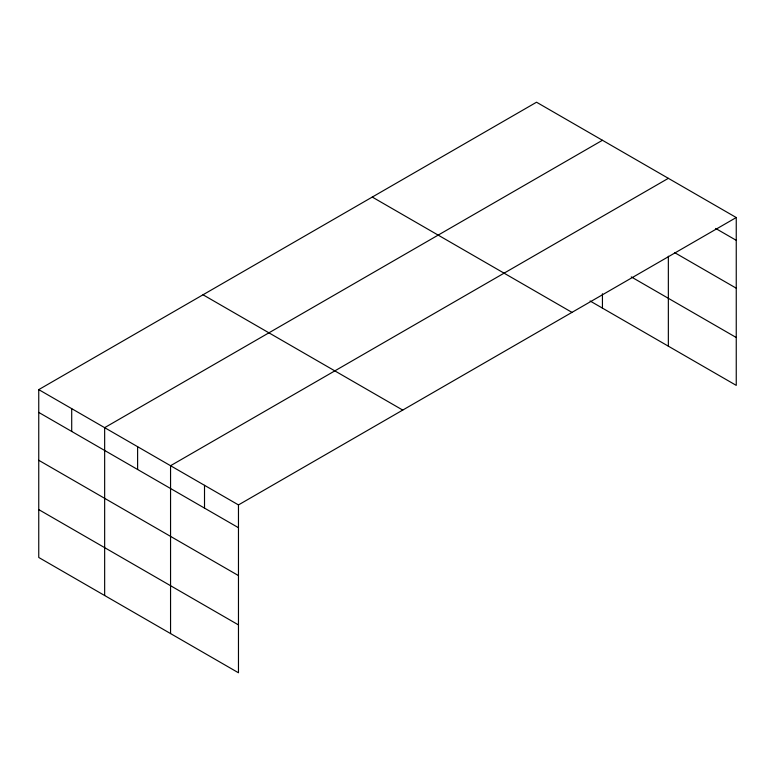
<?xml version="1.0" encoding="UTF-8"?>
<svg xmlns="http://www.w3.org/2000/svg" width="775" height="775" viewBox="0 0 775 775"><rect width="100%" height="100%" fill="white"/><g stroke="black" fill="none" stroke-linecap="round" stroke-linejoin="round"><path stroke-width="1.16" d="M736.25 217.533L536.533 102.222L38.75 389.622L38.75 557.467L238.468 672.778L238.468 504.922L736.25 217.533L736.25 385.378L590.085 300.991M602.437 140.275L104.654 427.664L104.654 595.52M668.35 178.328L170.558 465.717L170.558 633.572M715.674 228.451L736.25 240.328M674.521 252.553L736.25 288.193M631.276 276.907L736.25 337.512M372.262 197.063L571.979 312.373M203.021 294.781L402.738 410.082M38.75 389.622L238.468 504.922M38.75 412.416L238.468 527.717M38.75 460.282L238.468 575.592M38.75 509.601L238.468 624.912M668.35 256.205L668.35 346.183M602.437 293.764L602.437 308.13M204.513 485.324L204.513 508.119M137.611 446.691L137.611 469.495M71.707 408.638L71.707 431.442"/></g></svg>
